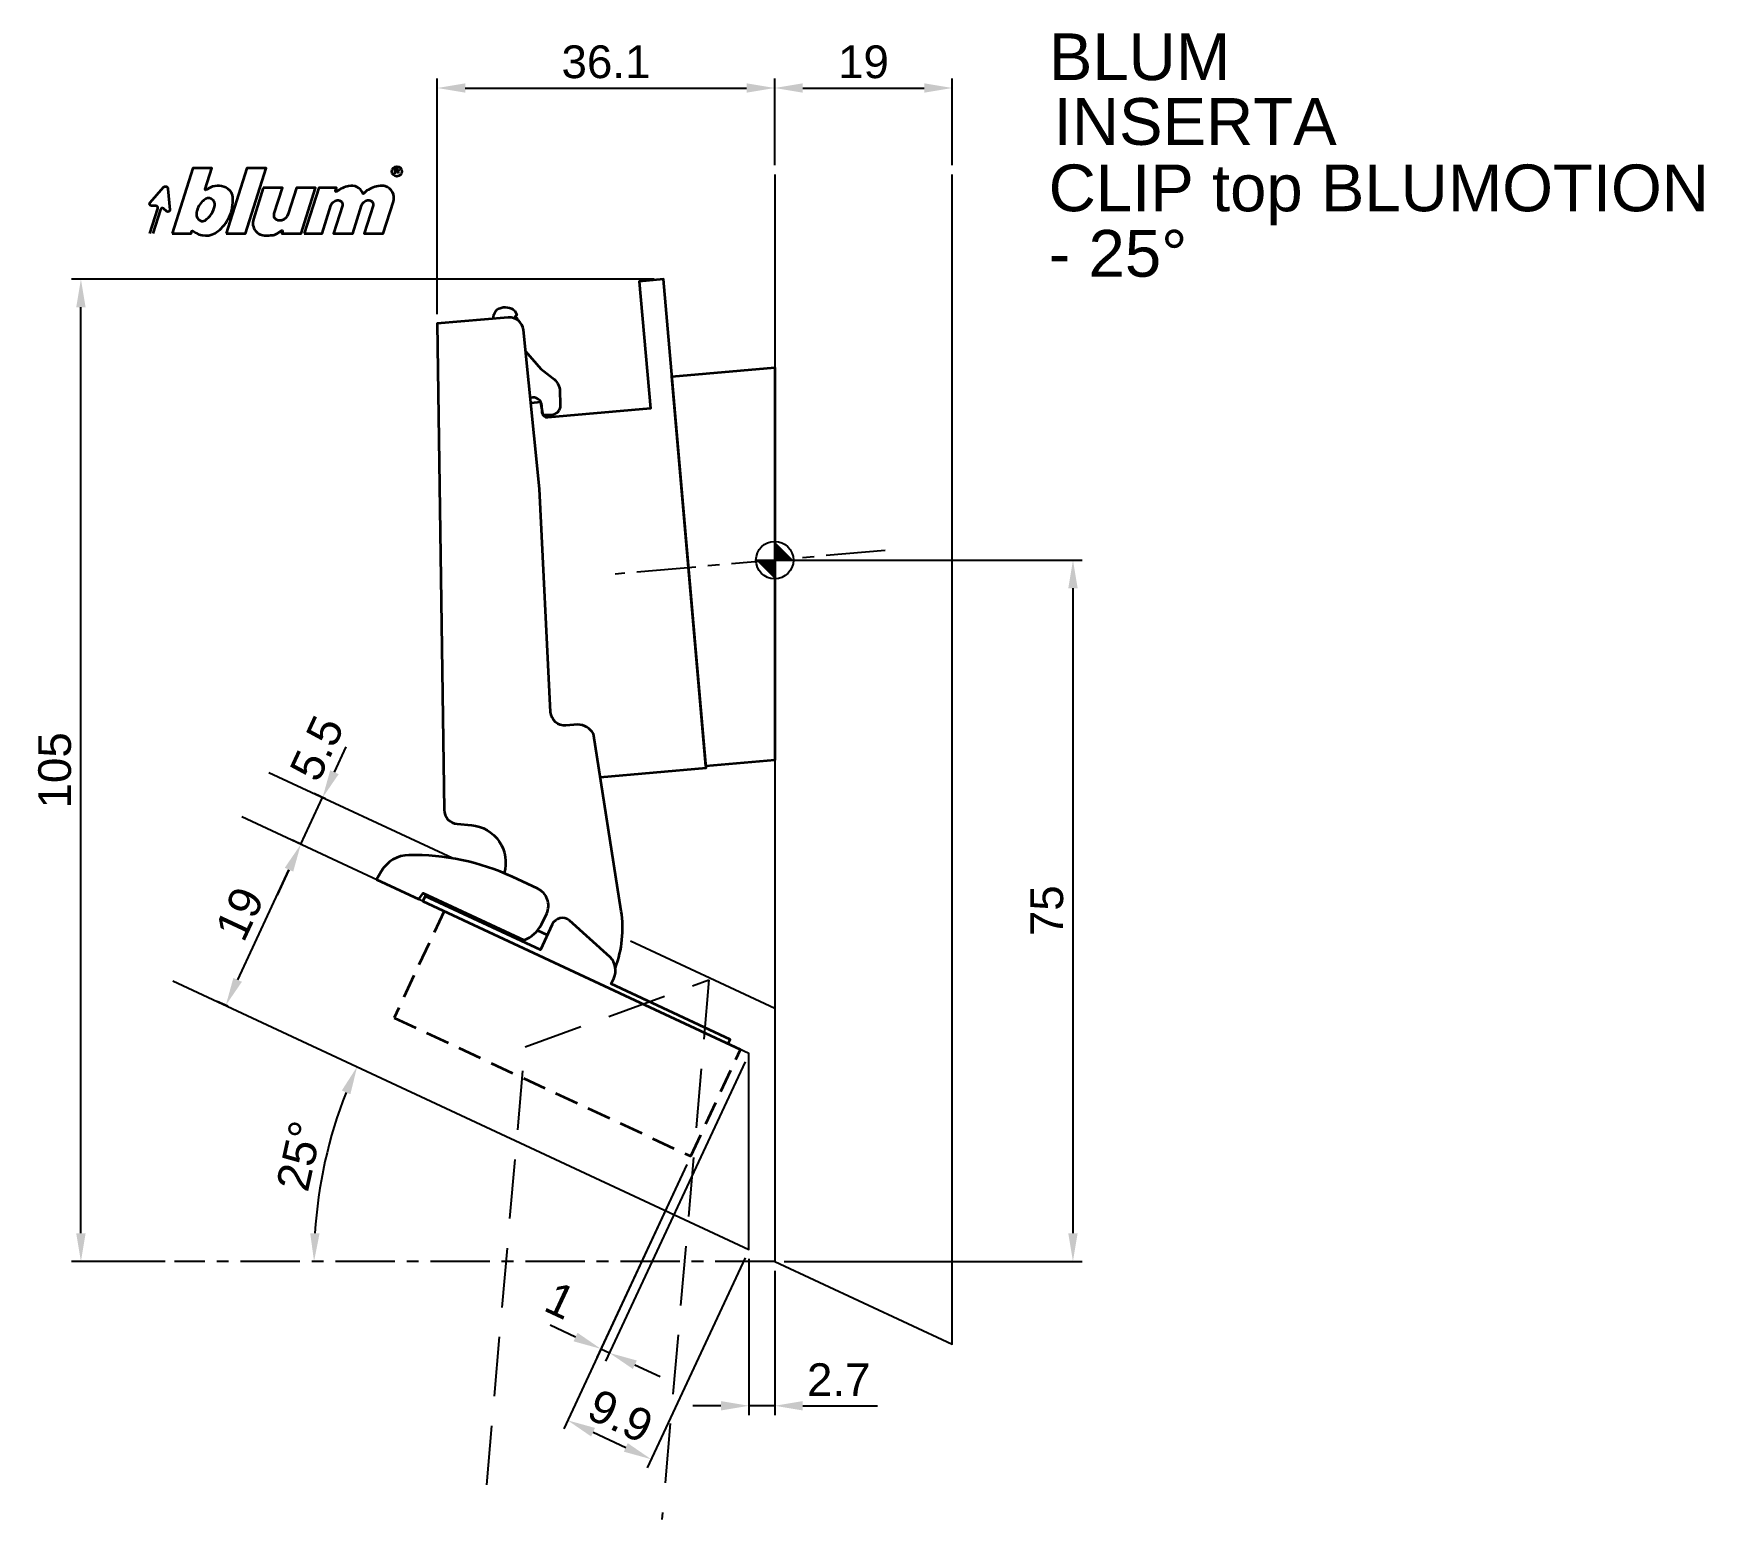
# Model space of a CAD drawing. Extents: x -79 to 99, y -103 to 56.
import ezdxf

# ---------------------------------------------------------------- set-up
doc = ezdxf.new("R2010")
doc.units = 0
doc.header["$PDMODE"] = 35
doc.header["$PDSIZE"] = 5
doc.linetypes.add('MITTE', pattern=[50.8, 31.75, -6.35, 6.35, -6.35])
doc.linetypes.add('STRICHLINIE', pattern=[19.05, 12.7, -6.35])
doc.layers.get('Defpoints').update_dxf_attribs({"linetype": 'CONTINUOUS'})
doc.layers.add('1', color=2, linetype='CONTINUOUS')
doc.layers.add('5', color=1, linetype='CONTINUOUS')
doc.layers.add('6', color=3, linetype='CONTINUOUS', lineweight=35)
doc.styles.add('Beschlag', font='ARIAL.TTF')
doc.dimstyles.new('Beschlag', dxfattribs={"dimtxt": 3.5, "dimasz": 3, "dimexe": 1, "dimexo": 1, "dimgap": 1, "dimtad": 1, "dimdec": 1, "dimdsep": 46, "dimtxsty": 'Beschlag', "dimcen": 2, "dimclrd": 256, "dimclre": 256, "dimclrt": 256, "dimadec": 1, "dimazin": 2, "dimtfac": 0.71, "dimtdec": 1, "dimtix": 1, "dimtmove": 2, "dimatfit": 0, "dimfxl": 0, "dimtolj": 1, "dimlwd": -1, "dimlwe": -1, "dimarcsym": 0})

# ---------------------------------------------------------------- blocks, each defined once
blk = doc.blocks.new('NullPunkt')
at = {"layer": '5'}
for points in [[(0, 2), (0, -2)], [(-2, 0), (2, 0)]]:
    blk.add_lwpolyline(points, dxfattribs=at)
blk.add_circle((0, 0), 2, dxfattribs=at)
for points in [[(0, 0), (-2, 0), (0, 2)], [(0, 0), (2, 0), (0, -2)]]:
    blk.add_solid(points, dxfattribs=at)
blk = doc.blocks.new('*D1')
at = {"layer": '1'}
for p, q in [((-12.9, 30.03), (-75.22, 30.03)), ((-74.22, -71.98), (-74.22, 27.03)), ((-65.2, -74.98), (-75.22, -74.98))]:
    blk.add_line(p, q, dxfattribs=at)
for points in [[(-74.72, 27.03), (-73.72, 27.03), (-74.22, 30.03)], [(-74.72, -71.98), (-73.72, -71.98), (-74.22, -74.98)]]:
    blk.add_solid(points, dxfattribs=at)
at = {"layer": 'Defpoints', "color": 0}
for p in [(-74.22, 30.03), (-11.9, 30.03), (-64.2, -74.98)]:
    blk.add_point(p, dxfattribs=at)
at = {"layer": '1', "insert": (-77.01, -22.48), "char_height": 3.5, "attachment_point": 5, "rotation": 90, "style": 'Beschlag'}
blk.add_mtext('\\A1;105', dxfattribs=at)
blk = doc.blocks.new('*D2')
at = {"layer": '1'}
for p, q in [((-36.1, 26.31), (-36.1, 51.48)), ((-33.1, 50.48), (-3, 50.48)), ((0, 42.22), (0, 51.48))]:
    blk.add_line(p, q, dxfattribs=at)
for points in [[(-33.1, 50.98), (-33.1, 49.98), (-36.1, 50.48)], [(-3, 50.98), (-3, 49.98), (0, 50.48)]]:
    blk.add_solid(points, dxfattribs=at)
at = {"layer": 'Defpoints', "color": 0}
for p in [(0, 50.48), (0, 41.22), (-36.1, 25.31)]:
    blk.add_point(p, dxfattribs=at)
at = {"layer": '1', "insert": (-18.05, 53.26), "char_height": 3.5, "attachment_point": 5, "style": 'Beschlag'}
blk.add_mtext('\\A1;36.1', dxfattribs=at)
blk = doc.blocks.new('*D3')
at = {"layer": '1'}
for p, q in [((0, 42.22), (0, 51.48)), ((3, 50.48), (16, 50.48)), ((19, 42.22), (19, 51.48))]:
    blk.add_line(p, q, dxfattribs=at)
for points in [[(3, 50.98), (3, 49.98), (0, 50.48)], [(16, 50.98), (16, 49.98), (19, 50.48)]]:
    blk.add_solid(points, dxfattribs=at)
at = {"layer": 'Defpoints', "color": 0}
for p in [(19, 50.48), (0, 41.22), (19, 41.22)]:
    blk.add_point(p, dxfattribs=at)
at = {"layer": '1', "insert": (9.5, 53.26), "char_height": 3.5, "attachment_point": 5, "style": 'Beschlag'}
blk.add_mtext('\\A1;19', dxfattribs=at)
blk = doc.blocks.new('*D4')
at = {"layer": '1'}
for p, q in [((1, 0), (32.91, 0)), ((31.91, -3), (31.91, -71.98)), ((1, -74.98), (32.91, -74.98))]:
    blk.add_line(p, q, dxfattribs=at)
for points in [[(31.41, -3), (32.41, -3), (31.91, 0)], [(31.41, -71.98), (32.41, -71.98), (31.91, -74.98)]]:
    blk.add_solid(points, dxfattribs=at)
at = {"layer": 'Defpoints', "color": 0}
for p in [(0, 0), (0, -74.98), (31.91, -74.98)]:
    blk.add_point(p, dxfattribs=at)
at = {"layer": '1', "insert": (29.13, -37.49), "char_height": 3.5, "attachment_point": 5, "rotation": 90, "style": 'Beschlag'}
blk.add_mtext('\\A1;75', dxfattribs=at)
blk = doc.blocks.new('*D5')
at = {"layer": '1'}
for p, q in [((-2.75, -74.7), (-2.75, -91.42)), ((0, -75.98), (0, -91.42)), ((-5.75, -90.42), (-8.75, -90.42)), ((0, -90.42), (-2.75, -90.42)), ((3, -90.42), (6, -90.42))]:
    blk.add_line(p, q, dxfattribs=at)
for points in [[(-5.75, -89.92), (-5.75, -90.92), (-2.75, -90.42)], [(3, -89.92), (3, -90.92), (0, -90.42)]]:
    blk.add_solid(points, dxfattribs=at)
at = {"layer": 'Defpoints', "color": 0}
for p in [(-2.75, -73.7), (0, -74.98), (-2.75, -90.42)]:
    blk.add_point(p, dxfattribs=at)
at = {"layer": '1', "insert": (6.85, -87.63), "char_height": 3.5, "attachment_point": 5, "style": 'Beschlag'}
blk.add_mtext('\\A1;2.7', dxfattribs=at)
blk = doc.blocks.new('*D6')
at = {"layer": '1'}
for p, q in [((-50.55, -30.45), (-51.6, -29.96)), ((-57.45, -44.88), (-51.96, -33.1)), ((-58.52, -47.7), (-59.63, -47.18))]:
    blk.add_line(p, q, dxfattribs=at)
for points in [[(-52.41, -32.89), (-51.51, -33.31), (-50.69, -30.38)], [(-57.91, -44.67), (-57, -45.09), (-58.72, -47.6)]]:
    blk.add_solid(points, dxfattribs=at)
at = {"layer": 'Defpoints', "color": 0}
for p in [(-50.69, -30.38), (-49.64, -30.87), (-57.61, -48.12)]:
    blk.add_point(p, dxfattribs=at)
at = {"layer": '1', "insert": (-57.23, -37.81), "char_height": 3.5, "attachment_point": 5, "rotation": 65, "style": 'Beschlag'}
blk.add_mtext('\\A1;19', dxfattribs=at)
blk = doc.blocks.new('*D7')
at = {"layer": '1'}
for p, q in [((-47.1, -22.68), (-45.83, -19.96)), ((-48.07, -25.54), (-49.27, -24.97)), ((-50.69, -30.38), (-48.37, -25.4)), ((-50.55, -30.45), (-51.6, -29.96)), ((-51.96, -33.1), (-53.23, -35.82))]:
    blk.add_line(p, q, dxfattribs=at)
for points in [[(-47.55, -22.47), (-46.65, -22.89), (-48.37, -25.4)], [(-52.41, -32.89), (-51.51, -33.31), (-50.69, -30.38)]]:
    blk.add_solid(points, dxfattribs=at)
at = {"layer": 'Defpoints', "color": 0}
for p in [(-48.37, -25.4), (-47.16, -25.96), (-49.64, -30.87)]:
    blk.add_point(p, dxfattribs=at)
at = {"layer": '1', "insert": (-48.97, -20.11), "char_height": 3.5, "attachment_point": 5, "rotation": 65, "style": 'Beschlag'}
blk.add_mtext('\\A1;5.5', dxfattribs=at)
blk = doc.blocks.new('*D8')
at = {"layer": '1'}
blk.add_arc((0, -74.98), 49.28, 158.4882, 176.5117, dxfattribs=at)
for points in [[(-46.31, -56.71), (-45.39, -57.11), (-44.67, -54.16)], [(-48.69, -72), (-49.69, -71.97), (-49.28, -74.98)]]:
    blk.add_solid(points, dxfattribs=at)
at = {"layer": 'Defpoints', "color": 0}
for p in [(-46.42, -53.34), (-47.21, -60.85), (-54.8, -74.98), (-2.75, -73.7), (0, -74.98)]:
    blk.add_point(p, dxfattribs=at)
at = {"layer": '1', "insert": (-50.84, -63.71), "char_height": 3.5, "attachment_point": 5, "rotation": 77.4999, "style": 'Beschlag'}
blk.add_mtext('\\A1;25°', dxfattribs=at)
blk = doc.blocks.new('Logo_BLUM')
at = {"layer": '6', "color": 20, "linetype": 'Continuous'}
for points in [[(2.39, 0), (4.43, 0), (4.52, 0.26, -0.512391), (4.62, 0.29, 0.357881), (7.3, 0.25, 0.116336), (8.5, 1.76, 0.127435), (8.89, 3.85, 0.227045), (8.36, 4.79, 0.273775), (6.5, 4.93), (6.04, 4.67, -0.689828), (5.94, 4.76), (6.65, 7), (4.61, 7)], [(5.59, 3.39, 0.16703), (4.99, 2.14, 0.322673), (5.41, 1.39, 0.260102), (5.93, 1.42, 0.211929), (6.95, 3, 0.250706), (6.73, 3.62, 0.316796), (6.01, 3.72, 0.086595)], [(12.15, 4.9), (11.09, 1.53, 0.527578), (12.44, -0.2, -0.003338), (13.06, -0.17, 0.131781), (13.63, 0.02), (14.12, 0.32, -0.706223), (14.22, 0.24), (14.15, 0), (16.19, 0), (17.75, 4.9), (15.7, 4.9), (14.81, 2.11, -0.253672), (14.11, 1.42, -0.127823), (13.72, 1.42, -0.447747), (13.33, 2.15), (14.2, 4.9)], [(16.53, 0), (18.44, 0), (19.39, 3, -0.282196), (20.04, 3.56, -0.141376), (20.38, 3.52, -0.3938), (20.62, 2.99), (19.67, 0), (21.72, 0), (22.67, 3, -0.282189), (23.31, 3.56, -0.141385), (23.65, 3.52, -0.393792), (23.89, 2.99), (22.94, 0), (24.99, 0), (26.07, 3.42, 0.424526), (25.18, 5.07, 0.098115), (24.64, 5.11, 0.114777), (23.24, 4.6), (22.89, 4.28, -0.522588), (22.79, 4.31, 0.36711), (21.28, 5.09, 0.102012), (20, 4.5, -0.748324), (19.89, 4.58), (20, 4.9), (18.08, 4.9)]]:
    blk.add_lwpolyline(points, format="xyb", close=True, dxfattribs=at)
blk.add_lwpolyline([(8.18, 0), (10.23, 0), (12.45, 7), (10.4, 7)], close=True, dxfattribs=at)
for points in [[(26.26, 6.4), (26.26, 6.9), (26.52, 6.9, -0.975005), (26.53, 6.67, 0.014563), (26.45, 6.67), (26.26, 6.67), (26.45, 6.67), (26.52, 6.6), (26.57, 6.53), (26.62, 6.42)], [(0, 0), (0.86, 2.7, 0.480207), (0.67, 2.98), (0.19, 2.97, -0.689229), (0.05, 3.33), (1.49, 4.95, -0.685285), (1.94, 4.79), (2.15, 2.54, -0.636083), (1.84, 2.36), (1.47, 2.68, 0.560356), (1.16, 2.59), (0.34, 0)]]:
    blk.add_lwpolyline(points, format="xyb", dxfattribs=at)
blk.add_circle((26.44, 6.65), 0.527, dxfattribs=at)
blk = doc.blocks.new('*D10')
at = {"layer": '1'}
for p, q in [((-3.17, -53.65), (-18.1, -85.67)), ((-9.4, -64.64), (-19.01, -85.25)), ((-21.31, -83.08), (-24.02, -81.81)), ((-18.59, -84.34), (-17.68, -84.77)), ((-14.96, -86.04), (-12.24, -87.3))]:
    blk.add_line(p, q, dxfattribs=at)
for points in [[(-21.09, -82.62), (-21.52, -83.53), (-18.59, -84.34)], [(-14.75, -85.58), (-15.17, -86.49), (-17.68, -84.77)]]:
    blk.add_solid(points, dxfattribs=at)
at = {"layer": 'Defpoints', "color": 0}
for p in [(-2.75, -52.74), (-8.98, -63.74), (-17.68, -84.77)]:
    blk.add_point(p, dxfattribs=at)
at = {"layer": '1', "insert": (-22.92, -79.15), "char_height": 3.5, "attachment_point": 5, "rotation": 335, "style": 'Beschlag'}
blk.add_mtext('\\A1;1', dxfattribs=at)
blk = doc.blocks.new('*D11')
at = {"layer": '1'}
for p, q in [((-9.4, -64.64), (-22.57, -92.88)), ((-3.17, -74.61), (-13.63, -97.05)), ((-19.43, -93.24), (-15.93, -94.88))]:
    blk.add_line(p, q, dxfattribs=at)
for points in [[(-19.22, -92.79), (-19.64, -93.7), (-22.15, -91.98)], [(-15.72, -94.42), (-16.14, -95.33), (-13.21, -96.14)]]:
    blk.add_solid(points, dxfattribs=at)
at = {"layer": 'Defpoints', "color": 0}
for p in [(-8.98, -63.74), (-2.75, -73.7), (-13.21, -96.14)]:
    blk.add_point(p, dxfattribs=at)
at = {"layer": '1', "insert": (-16.5, -91.53), "char_height": 3.5, "attachment_point": 5, "rotation": 335, "style": 'Beschlag'}
blk.add_mtext('\\A1;9.9', dxfattribs=at)

msp = doc.modelspace()

# ---------------------------------------------------------------- linework, layer by layer
at = {"layer": '1'}
msp.add_line((6, -90.42), (11, -90.42), dxfattribs=at)
at = {"layer": '5', "linetype": 'MITTE', "ltscale": 0.2}
for p, q in [((11.82, 1.03), (-17.06, -1.49)), ((0, -74.98), (-64.2, -74.98))]:
    msp.add_line(p, q, dxfattribs=at)
at = {"layer": '5'}
for p, q in [((-34.46, -31.88), (-54.1, -22.73)), ((0, -47.95), (-15.44, -40.75))]:
    msp.add_line(p, q, dxfattribs=at)
for points in [[(0, 41.22), (0, -74.98), (19, -83.84), (19, 41.22)], [(-64.37, -44.97), (-2.75, -73.7), (-2.75, -52.74), (-57, -27.44)]]:
    msp.add_lwpolyline(points, dxfattribs=at)
at = {"layer": '5', "linetype": 'STRICHLINIE', "ltscale": 0.5}
msp.add_lwpolyline([(-30.81, -98.88), (-26.71, -52.05), (-7.03, -44.89), (-12.06, -102.59)], dxfattribs=at)
at = {"layer": '6'}
msp.add_line((-24.32, -40.09), (-25.37, -39.6), dxfattribs=at)
for points in [[(-18.67, -23.22), (-7.33, -22.22), (-11.9, 30.03), (-14.49, 29.8), (-13.3, 16.2), (-24.28, 15.24, -0.399842), (-24.82, 15.68), (-25.03, 16.88, -2.936027), (-25.03, 16.88), (-26.09, 16.79)], [(-30.06, 25.82), (-30.07, 25.96, -0.30335), (-29.48, 26.91, -0.299349), (-27.79, 26.64), (-27.59, 26.23), (-27.77, 26.04), (-27.56, 25.84), (-27.55, 25.71)], [(-17.04, -43.59, 0.129286), (-16.42, -37.52), (-19.39, -18.59, 0.266716), (-21.05, -17.57), (-22.34, -17.68, -0.424475), (-23.97, -16.26), (-25.15, 7.62), (-26.88, 24.61, 0.409111), (-28.5, 25.95), (-36.1, 25.31), (-35.35, -26.69, 0.393305), (-33.97, -28.21), (-32.44, -28.34, -0.476788), (-28.95, -33.48, -0.476788)], [(-26.65, 22.33), (-25.03, 20.47), (-23.72, 19.47, -0.199054), (-23, 18.24), (-22.95, 16.54, -0.414214), (-23.91, 15.51), (-24.56, 15.49, -0.4142), (-24.87, 15.78), (-24.9, 16.48, 0.499076), (-26.14, 17.35, -2.886646)], [(-4.97, -51.7), (-4.76, -51.25), (-17.49, -45.31), (-17.21, -44.72, 0.312987), (-17.6, -42.47), (-21.95, -38.53, 0.486363), (-23.79, -38.96), (-25.06, -41.67), (-25.06, -41.67), (-37.38, -35.92), (-37.64, -36.47), (-3.65, -52.32)]]:
    msp.add_lwpolyline(points, format="xyb", dxfattribs=at)
msp.add_lwpolyline([(0, 20.58), (0, -21.38), (-7.35, -22.02), (-10.99, 19.62)], close=True, dxfattribs=at)
at = {"layer": '6', "flags": 128}
msp.add_lwpolyline([(-24.39, -37.79, 0.414214), (-25.36, -35.13), (-28.06, -33.87, 0.114125), (-39.13, -31.54, 0.262579), (-42.09, -33.28), (-42.59, -34.16), (-38.06, -36.27), (-37.6, -35.6), (-26.81, -40.64, 0.191102), (-24.96, -38.95), (-24.39, -37.79)], format="xyb", dxfattribs=at)
at = {"layer": '6', "linetype": 'STRICHLINIE', "ltscale": 0.2}
msp.add_lwpolyline([(-35.37, -37.52), (-40.7, -48.94), (-8.98, -63.74), (-3.65, -52.32)], dxfattribs=at)

# ---------------------------------------------------------------- block references
at = {"layer": '5', "rotation": 90}
msp.add_blockref('NullPunkt', (0, 0), dxfattribs=at)
at = {"layer": '6'}
msp.add_blockref('Logo_BLUM', (-66.86, 34.91), dxfattribs=at)

# ---------------------------------------------------------------- texts
at = {"layer": '1', "linetype": 'Continuous', "style": 'Beschlag'}
for s, p in [('BLUM', (29.33, 51.32)), ('CLIP top BLUMOTION', (29.31, 37.3)), ('- 25%%D', (29.31, 30.3))]:
    msp.add_text(s, height=5, dxfattribs=at).set_placement(p)
at = {"layer": '1', "insert": (29.85, 49.4), "char_height": 5, "width": 110.7908, "attachment_point": 1, "style": 'Beschlag'}
msp.add_mtext('INSERTA', dxfattribs=at)

# ---------------------------------------------------------------- dimensions: what is measured, and where the dimension line sits
at = {"layer": '1'}
for base, p1, p2, angle, picture, middle in [((0, 50.48), (-36.1, 25.31), (0, 41.22), 180, '*D2', (-18.05, 53.26)), ((19, 50.48), (0, 41.22), (19, 41.22), 180, '*D3', (9.5, 53.26)), ((-74.22, 30.03), (-64.2, -74.98), (-11.9, 30.03), 90, '*D1', (-77.01, -22.48)), ((31.91, -74.98), (0, 0), (0, -74.98), 90, '*D4', (29.13, -37.49)), ((-50.69, -30.38), (-57.61, -48.12), (-49.64, -30.87), 65, '*D6', (-57.23, -37.81)), ((-13.21, -96.14), (-8.98, -63.74), (-2.75, -73.7), 335, '*D11', (-16.5, -91.53))]:
    dim = msp.add_linear_dim(base=base, p1=p1, p2=p2, angle=angle, dimstyle='Beschlag', dxfattribs=at)
    dim.commit()
    dim.dimension.update_dxf_attribs({"geometry": picture, "text_midpoint": middle})
for base, p1, p2, angle, picture, middle in [((-48.37, -25.4), (-49.64, -30.87), (-47.16, -25.96), 65, '*D7', (-48.97, -20.11)), ((-17.68, -84.77), (-8.98, -63.74), (-2.75, -52.74), 335, '*D10', (-22.92, -79.15)), ((-2.7453, -90.4171), (0, -74.9833), (-2.7453, -73.7032), 180, '*D5', (6.8517, -87.6301))]:
    dim = msp.add_linear_dim(base=base, p1=p1, p2=p2, angle=angle, dimstyle='Beschlag', dxfattribs=at)
    dim.commit()
    dim.dimension.update_dxf_attribs({"geometry": picture, "text_midpoint": middle, "dimtype": 160})
dim = msp.add_angular_dim_2l(base=(-47.21, -60.85), line1=((0, -74.98), (-54.8, -74.98)), line2=((-46.42, -53.34), (-2.75, -73.7)), dimstyle='Beschlag', dxfattribs=at)
dim.commit()
dim.dimension.update_dxf_attribs({"geometry": '*D8', "text_midpoint": (-50.84, -63.71)})

doc.saveas('drawing.dxf')
